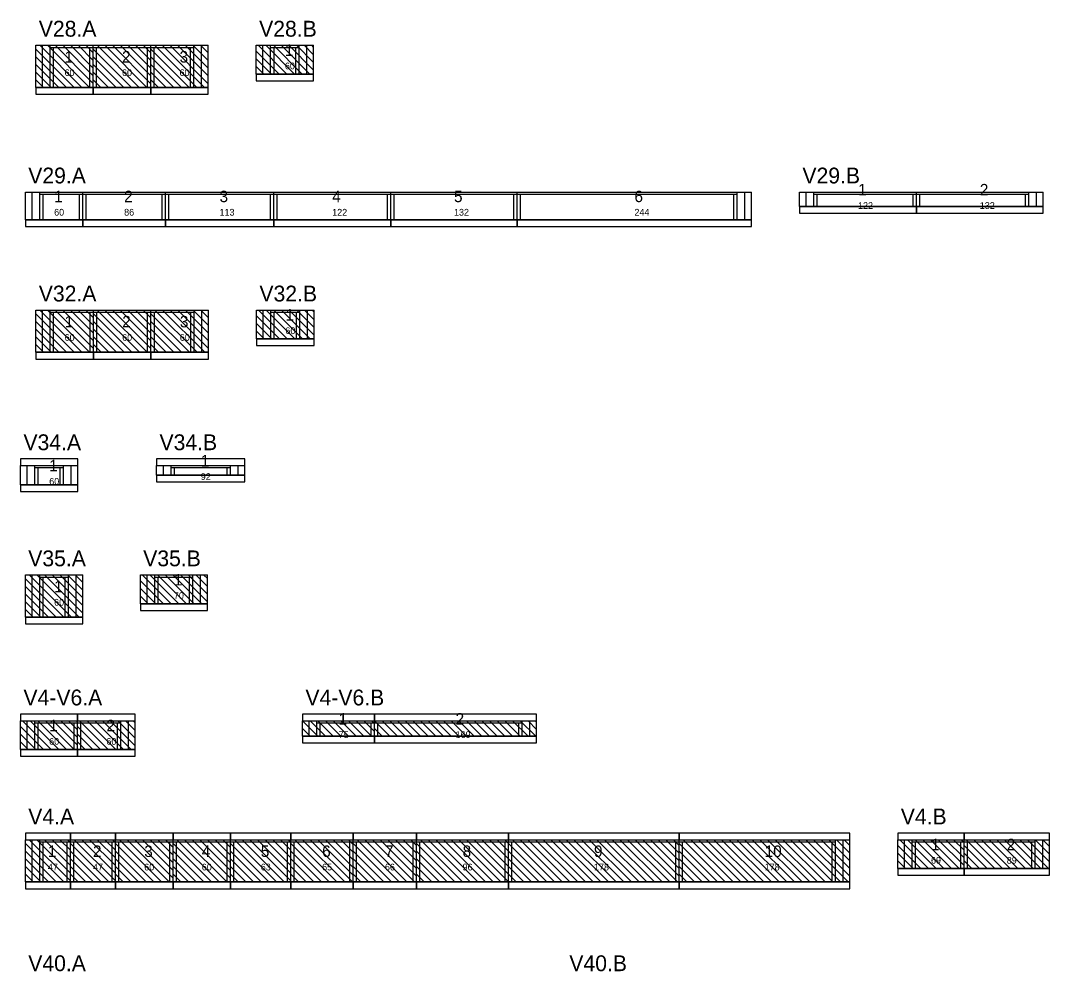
# Model space of a CAD drawing. Header units: metres. Extents: x -10 to 74425, y -2037 to 26.
# Drawn here: x 58879 to 59952, y -977 to 14 of the extents above; entities that cross this region are included whole.
import ezdxf

# ---------------------------------------------------------------- set-up
doc = ezdxf.new("R2010")
doc.units = ezdxf.units.M
doc.layers.add('VIGAS', color=7, linetype='Continuous')

msp = doc.modelspace()

# ---------------------------------------------------------------- linework, layer by layer
at = {"layer": 'VIGAS'}
for p, q in [((58894.6, -12), (58954.4, -12)), ((58894.6, -56), (58894.6, -12)), ((58934.6, -56), (58894.6, -16)), ((58942.6, -56), (58898.6, -12)), ((58901.6, -56), (58901.6, -12)), ((58950.6, -56), (58906.6, -12)), ((58909.6, -56), (58909.6, -12)), ((58909.6, -14.2), (58954.4, -14.2)), ((58913.1, -56), (58913.1, -14.2)), ((58954.4, -51.8), (58914.6, -12)), ((58954.4, -43.8), (58922.6, -12)), ((58954.4, -35.8), (58930.6, -12)), ((58954.4, -27.8), (58938.6, -12)), ((58954.4, -19.8), (58946.6, -12)), ((58950.9, -56), (58950.9, -14.2)), ((58954.4, -56), (58954.4, -12)), ((58954.4, -56), (58954.4, -12)), ((58954.4, -12), (59014.4, -12)), ((58954.4, -56), (58954.4, -12)), ((58954.4, -56), (58954.4, -12)), ((58954.4, -56), (58954.4, -12)), ((58954.4, -14.2), (59014.4, -14.2)), ((58994.4, -56), (58954.4, -16)), ((58957.9, -56), (58957.9, -14.2)), ((59002.4, -56), (58958.4, -12)), ((59010.4, -56), (58966.4, -12)), ((59014.4, -52), (58974.4, -12)), ((59014.4, -44), (58982.4, -12)), ((59014.4, -36), (58990.4, -12)), ((59014.4, -28), (58998.4, -12)), ((59014.4, -20), (59006.4, -12)), ((59010.9, -56), (59010.9, -14.2)), ((59014.4, -56), (59014.4, -12)), ((59014.4, -56), (59014.4, -12)), ((59014.4, -12), (59074.4, -12)), ((59014.4, -56), (59014.4, -12)), ((59014.4, -56), (59014.4, -12)), ((59014.4, -56), (59014.4, -12)), ((59014.4, -12), (59014.4, -12)), ((59014.4, -14.2), (59059.4, -14.2)), ((59054.4, -56), (59014.4, -16)), ((59017.9, -56), (59017.9, -14.2)), ((59062.4, -56), (59018.4, -12)), ((59070.4, -56), (59026.4, -12)), ((59074.4, -52), (59034.4, -12)), ((59074.4, -44), (59042.4, -12)), ((59074.4, -36), (59050.4, -12)), ((59055.9, -56), (59055.9, -14.2)), ((59074.4, -28), (59058.4, -12)), ((59059.4, -56), (59059.4, -12)), ((59074.4, -20), (59066.4, -12)), ((59067.4, -56), (59067.4, -12)), ((59074.4, -56), (59074.4, -12)), ((59074.4, -12), (59074.4, -12)), ((59124.4, -12), (59184.2, -12)), ((59124.4, -42), (59124.4, -12)), ((59148.4, -42), (59124.4, -18)), ((59156.4, -42), (59126.4, -12)), ((59131.4, -42), (59131.4, -12)), ((59164.4, -42), (59134.4, -12)), ((59139.4, -42), (59139.4, -12)), ((59139.4, -14.2), (59169.2, -14.2)), ((59172.4, -42), (59142.4, -12)), ((59142.9, -42), (59142.9, -14.2)), ((59180.4, -42), (59150.4, -12)), ((59184.2, -37.8), (59158.4, -12)), ((59165.7, -42), (59165.7, -14.2)), ((59184.2, -29.8), (59166.4, -12)), ((59169.2, -42), (59169.2, -12)), ((59184.2, -21.8), (59174.4, -12)), ((59177.2, -42), (59177.2, -12)), ((59184.2, -13.8), (59182.4, -12)), ((59184.2, -42), (59184.2, -12)), ((58926.6, -56), (58894.6, -24)), ((58918.6, -56), (58894.6, -32)), ((58986.4, -56), (58954.4, -24)), ((58978.4, -56), (58954.4, -32)), ((59046.4, -56), (59014.4, -24)), ((59038.4, -56), (59014.4, -32)), ((59140.4, -42), (59124.4, -26)), ((58910.6, -56), (58894.6, -40)), ((58970.4, -56), (58954.4, -40)), ((59030.4, -56), (59014.4, -40)), ((59132.4, -42), (59124.4, -34)), ((59124.4, -42), (59184.2, -42)), ((59124.4, -42), (59124.4, -42)), ((59139.4, -42), (59142.9, -42)), ((59165.7, -42), (59169.2, -42)), ((58902.6, -56), (58894.6, -48)), ((58962.4, -56), (58954.4, -48)), ((59022.4, -56), (59014.4, -48)), ((58894.6, -56), (58954.4, -56)), ((58894.6, -56), (58894.6, -56)), ((58909.6, -56), (58913.1, -56)), ((58950.9, -56), (58954.4, -56)), ((58954.4, -56), (59014.4, -56)), ((58954.4, -56), (58957.9, -56)), ((58954.4, -56), (58954.4, -56)), ((59010.9, -56), (59014.4, -56)), ((59014.4, -56), (59074.4, -56)), ((59014.4, -56), (59017.9, -56)), ((59014.4, -56), (59014.4, -56)), ((59055.9, -56), (59059.4, -56)), ((58883.6, -165), (58943.6, -165)), ((58883.6, -194), (58883.6, -165)), ((58890.6, -194), (58890.6, -165)), ((58898.6, -194), (58898.6, -165)), ((58898.6, -167.2), (58943.6, -167.2)), ((58902.1, -194), (58902.1, -167.2)), ((58940.1, -194), (58940.1, -167.2)), ((58943.6, -194), (58943.6, -165)), ((58943.6, -194), (58943.6, -165)), ((58943.6, -165), (59029.6, -165)), ((58943.6, -194), (58943.6, -165)), ((58943.6, -194), (58943.6, -165)), ((58943.6, -194), (58943.6, -165)), ((58943.6, -167.2), (59029.6, -167.2)), ((58947.1, -194), (58947.1, -167.2)), ((59026.1, -194), (59026.1, -167.2)), ((59029.6, -194), (59029.6, -165)), ((59029.6, -194), (59029.6, -165)), ((59029.6, -165), (59142.6, -165)), ((59029.6, -194), (59029.6, -165)), ((59029.6, -194), (59029.6, -165)), ((59029.6, -194), (59029.6, -165)), ((59029.6, -167.2), (59142.6, -167.2)), ((59033.1, -194), (59033.1, -167.2)), ((59139.1, -194), (59139.1, -167.2)), ((59142.6, -194), (59142.6, -165)), ((59142.6, -194), (59142.6, -165)), ((59142.6, -165), (59264.6, -165)), ((59142.6, -194), (59142.6, -165)), ((59142.6, -194), (59142.6, -165)), ((59142.6, -194), (59142.6, -165)), ((59142.6, -167.2), (59264.6, -167.2)), ((59146.1, -194), (59146.1, -167.2)), ((59261.1, -194), (59261.1, -167.2)), ((59264.6, -194), (59264.6, -165)), ((59264.6, -194), (59264.6, -165)), ((59264.6, -165), (59396.6, -165)), ((59264.6, -194), (59264.6, -165)), ((59264.6, -194), (59264.6, -165)), ((59264.6, -194), (59264.6, -165)), ((59264.6, -167.2), (59396.6, -167.2)), ((59268.1, -194), (59268.1, -167.2)), ((59393.1, -194), (59393.1, -167.2)), ((59396.6, -194), (59396.6, -165)), ((59396.6, -194), (59396.6, -165)), ((59396.6, -165), (59641, -165)), ((59396.6, -194), (59396.6, -165)), ((59396.6, -194), (59396.6, -165)), ((59396.6, -194), (59396.6, -165)), ((59396.6, -167.2), (59626, -167.2)), ((59400.1, -194), (59400.1, -167.2)), ((59622.5, -194), (59622.5, -167.2)), ((59626, -194), (59626, -165)), ((59634, -194), (59634, -165)), ((59641, -194), (59641, -165)), ((59691, -165), (59813, -165)), ((59691, -180), (59691, -165)), ((59698, -180), (59698, -165)), ((59706, -180), (59706, -165)), ((59706, -167.2), (59813, -167.2)), ((59709.5, -180), (59709.5, -167.2)), ((59809.5, -180), (59809.5, -167.2)), ((59813, -180), (59813, -165)), ((59813, -180), (59813, -165)), ((59813, -165), (59945, -165)), ((59813, -180), (59813, -165)), ((59813, -180), (59813, -165)), ((59813, -180), (59813, -165)), ((59813, -167.2), (59930, -167.2)), ((59816.5, -180), (59816.5, -167.2)), ((59926.5, -180), (59926.5, -167.2)), ((59930, -180), (59930, -165)), ((59938, -180), (59938, -165)), ((59945, -180), (59945, -165)), ((59691, -180), (59813, -180)), ((59706, -180), (59709.5, -180)), ((59809.5, -180), (59813, -180)), ((59813, -180), (59945, -180)), ((59813, -180), (59816.5, -180)), ((59926.5, -180), (59930, -180)), ((58883.6, -194), (58943.6, -194)), ((58898.6, -194), (58902.1, -194)), ((58940.1, -194), (58943.6, -194)), ((58943.6, -194), (59029.6, -194)), ((58943.6, -194), (58947.1, -194)), ((59026.1, -194), (59029.6, -194)), ((59029.6, -194), (59142.6, -194)), ((59029.6, -194), (59033.1, -194)), ((59139.1, -194), (59142.6, -194)), ((59142.6, -194), (59264.6, -194)), ((59142.6, -194), (59146.1, -194)), ((59261.1, -194), (59264.6, -194)), ((59264.6, -194), (59396.6, -194)), ((59264.6, -194), (59268.1, -194)), ((59393.1, -194), (59396.6, -194)), ((59396.6, -194), (59641, -194)), ((59396.6, -194), (59400.1, -194)), ((59622.5, -194), (59626, -194)), ((58894.6, -288), (58954.6, -288)), ((58894.6, -332), (58894.6, -288)), ((58942.6, -332), (58898.6, -288)), ((58901.6, -332), (58901.6, -288)), ((58950.6, -332), (58906.6, -288)), ((58909.6, -332), (58909.6, -288)), ((58954.6, -328), (58914.6, -288)), ((58954.6, -320), (58922.6, -288)), ((58954.6, -312), (58930.6, -288)), ((58954.6, -304), (58938.6, -288)), ((58954.6, -296), (58946.6, -288)), ((58954.6, -332), (58954.6, -288)), ((58954.6, -332), (58954.6, -288)), ((58954.6, -288), (59014.6, -288)), ((58954.6, -332), (58954.6, -288)), ((58954.6, -332), (58954.6, -288)), ((58954.6, -332), (58954.6, -288)), ((58954.6, -288), (58954.6, -288)), ((59002.6, -332), (58958.6, -288)), ((59010.6, -332), (58966.6, -288)), ((59014.6, -328), (58974.6, -288)), ((59014.6, -320), (58982.6, -288)), ((59014.6, -312), (58990.6, -288)), ((59014.6, -304), (58998.6, -288)), ((59014.6, -296), (59006.6, -288)), ((59014.6, -332), (59014.6, -288)), ((59014.6, -332), (59014.6, -288)), ((59014.6, -288), (59074.7, -288)), ((59014.6, -332), (59014.6, -288)), ((59014.6, -332), (59014.6, -288)), ((59014.6, -332), (59014.6, -288)), ((59014.6, -288), (59014.6, -288)), ((59062.6, -332), (59018.6, -288)), ((59070.6, -332), (59026.6, -288)), ((59074.7, -328.1), (59034.6, -288)), ((59074.7, -320.1), (59042.6, -288)), ((59074.7, -312.1), (59050.6, -288)), ((59074.7, -304.1), (59058.6, -288)), ((59059.7, -332), (59059.7, -288)), ((59074.7, -296.1), (59066.6, -288)), ((59067.7, -332), (59067.7, -288)), ((59074.7, -288.1), (59074.6, -288)), ((59074.7, -332), (59074.7, -288)), ((59124.7, -288), (59184.8, -288)), ((59124.7, -318), (59124.7, -288)), ((59156.7, -318), (59126.7, -288)), ((59131.7, -318), (59131.7, -288)), ((59164.7, -318), (59134.7, -288)), ((59139.7, -318), (59139.7, -288)), ((59172.7, -318), (59142.7, -288)), ((59180.7, -318), (59150.7, -288)), ((59184.8, -314.1), (59158.7, -288)), ((59184.8, -306.1), (59166.7, -288)), ((59169.8, -318), (59169.8, -288)), ((59184.8, -298.1), (59174.7, -288)), ((59177.8, -318), (59177.8, -288)), ((59184.8, -290.1), (59182.7, -288)), ((59184.8, -318), (59184.8, -288)), ((58934.6, -332), (58894.6, -292)), ((58926.6, -332), (58894.6, -300)), ((58909.6, -290.2), (58954.6, -290.2)), ((58913.1, -332), (58913.1, -290.2)), ((58951.1, -332), (58951.1, -290.2)), ((58954.6, -290.2), (59014.6, -290.2)), ((58994.6, -332), (58954.6, -292)), ((58986.6, -332), (58954.6, -300)), ((58958.1, -332), (58958.1, -290.2)), ((59011.1, -332), (59011.1, -290.2)), ((59014.6, -290.2), (59059.7, -290.2)), ((59054.6, -332), (59014.6, -292)), ((59046.6, -332), (59014.6, -300)), ((59018.1, -332), (59018.1, -290.2)), ((59056.2, -332), (59056.2, -290.2)), ((59148.7, -318), (59124.7, -294)), ((59139.7, -290.2), (59169.8, -290.2)), ((59143.2, -318), (59143.2, -290.2)), ((59166.3, -318), (59166.3, -290.2)), ((58918.6, -332), (58894.6, -308)), ((58978.6, -332), (58954.6, -308)), ((59038.6, -332), (59014.6, -308)), ((59140.7, -318), (59124.7, -302)), ((59132.7, -318), (59124.7, -310)), ((58910.6, -332), (58894.6, -316)), ((58970.6, -332), (58954.6, -316)), ((59030.6, -332), (59014.6, -316)), ((59124.7, -318), (59184.8, -318)), ((59124.7, -318), (59124.7, -318)), ((59139.7, -318), (59143.2, -318)), ((59166.3, -318), (59169.8, -318)), ((58902.6, -332), (58894.6, -324)), ((58894.6, -332), (58954.6, -332)), ((58894.6, -332), (58894.6, -332)), ((58909.6, -332), (58913.1, -332)), ((58951.1, -332), (58954.6, -332)), ((58962.6, -332), (58954.6, -324)), ((58954.6, -332), (59014.6, -332)), ((58954.6, -332), (58958.1, -332)), ((58954.6, -332), (58954.6, -332)), ((59011.1, -332), (59014.6, -332)), ((59022.6, -332), (59014.6, -324)), ((59014.6, -332), (59074.7, -332)), ((59014.6, -332), (59018.1, -332)), ((59014.6, -332), (59014.6, -332)), ((59056.2, -332), (59059.7, -332)), ((58878.6, -450), (58938.4, -450)), ((58878.6, -470), (58878.6, -450)), ((58885.6, -470), (58885.6, -450)), ((58893.6, -470), (58893.6, -450)), ((58923.4, -470), (58923.4, -450)), ((58931.4, -470), (58931.4, -450)), ((58938.4, -470), (58938.4, -450)), ((59020.5, -450), (59112.4, -450)), ((59020.5, -460), (59020.5, -450)), ((59027.5, -460), (59027.5, -450)), ((59035.5, -460), (59035.5, -450)), ((59097.4, -460), (59097.4, -450)), ((59105.4, -460), (59105.4, -450)), ((59112.4, -460), (59112.4, -450)), ((58893.6, -452.2), (58923.4, -452.2)), ((58897.1, -470), (58897.1, -452.2)), ((58919.9, -470), (58919.9, -452.2)), ((59020.5, -460), (59112.4, -460)), ((59035.5, -452.2), (59097.4, -452.2)), ((59035.5, -460), (59039, -460)), ((59039, -460), (59039, -452.2)), ((59093.9, -460), (59093.9, -452.2)), ((59093.9, -460), (59097.4, -460)), ((58878.6, -470), (58938.4, -470)), ((58893.6, -470), (58897.1, -470)), ((58919.9, -470), (58923.4, -470)), ((58883.6, -564), (58943.5, -564)), ((58883.6, -608), (58883.6, -564)), ((58923.6, -608), (58883.6, -568)), ((58931.6, -608), (58887.6, -564)), ((58890.6, -608), (58890.6, -564)), ((58939.6, -608), (58895.6, -564)), ((58898.6, -608), (58898.6, -564)), ((58898.6, -566.2), (58928.5, -566.2)), ((58902.1, -608), (58902.1, -566.2)), ((58943.5, -603.9), (58903.6, -564)), ((58943.5, -595.9), (58911.6, -564)), ((58943.5, -587.9), (58919.6, -564)), ((58925, -608), (58925, -566.2)), ((58943.5, -579.9), (58927.6, -564)), ((58928.5, -608), (58928.5, -564)), ((58943.5, -571.9), (58935.6, -564)), ((58936.5, -608), (58936.5, -564)), ((58943.5, -608), (58943.5, -564)), ((59003.5, -564), (59073.4, -564)), ((59003.5, -594), (59003.5, -564)), ((59035.5, -594), (59005.5, -564)), ((59010.5, -594), (59010.5, -564)), ((59043.5, -594), (59013.5, -564)), ((59018.5, -594), (59018.5, -564)), ((59018.5, -566.2), (59058.4, -566.2)), ((59051.5, -594), (59021.5, -564)), ((59022, -594), (59022, -566.2)), ((59059.5, -594), (59029.5, -564)), ((59067.5, -594), (59037.5, -564)), ((59073.4, -591.9), (59045.5, -564)), ((59073.4, -583.9), (59053.5, -564)), ((59054.9, -594), (59054.9, -566.2)), ((59058.4, -594), (59058.4, -564)), ((59073.4, -575.9), (59061.5, -564)), ((59066.4, -594), (59066.4, -564)), ((59073.4, -567.9), (59069.5, -564)), ((59073.4, -594), (59073.4, -564)), ((58915.6, -608), (58883.6, -576)), ((59027.5, -594), (59003.5, -570)), ((59019.5, -594), (59003.5, -578)), ((58907.6, -608), (58883.6, -584)), ((59011.5, -594), (59003.5, -586)), ((58899.6, -608), (58883.6, -592)), ((58891.6, -608), (58883.6, -600)), ((59003.5, -594), (59073.4, -594)), ((59003.5, -594), (59003.5, -594)), ((59018.5, -594), (59022, -594)), ((59054.9, -594), (59058.4, -594)), ((58883.6, -608), (58943.5, -608)), ((58883.6, -608), (58883.6, -608)), ((58898.6, -608), (58902.1, -608)), ((58925, -608), (58928.5, -608)), ((58878.6, -716), (58938.1, -716)), ((58878.6, -746), (58878.6, -716)), ((58910.6, -746), (58880.6, -716)), ((58885.6, -746), (58885.6, -716)), ((58918.6, -746), (58888.6, -716)), ((58893.6, -746), (58893.6, -716)), ((58893.6, -718.2), (58938.1, -718.2)), ((58926.6, -746), (58896.6, -716)), ((58897.1, -746), (58897.1, -718.2)), ((58934.6, -746), (58904.6, -716)), ((58938.1, -741.5), (58912.6, -716)), ((58938.1, -733.5), (58920.6, -716)), ((58938.1, -725.5), (58928.6, -716)), ((58934.6, -746), (58934.6, -718.2)), ((58938.1, -717.5), (58936.6, -716)), ((58938.1, -746), (58938.1, -716)), ((58938.1, -746), (58938.1, -716)), ((58938.1, -716), (58998.1, -716)), ((58938.1, -746), (58938.1, -716)), ((58938.1, -746), (58938.1, -716)), ((58938.1, -746), (58938.1, -716)), ((58938.1, -718.2), (58983.1, -718.2)), ((58970.1, -746), (58940.1, -716)), ((58941.6, -746), (58941.6, -718.2)), ((58978.1, -746), (58948.1, -716)), ((58986.1, -746), (58956.1, -716)), ((58994.1, -746), (58964.1, -716)), ((58998.1, -742), (58972.1, -716)), ((58979.6, -746), (58979.6, -718.2)), ((58998.1, -734), (58980.1, -716)), ((58983.1, -746), (58983.1, -716)), ((58998.1, -726), (58988.1, -716)), ((58991.1, -746), (58991.1, -716)), ((58998.1, -718), (58996.1, -716)), ((58998.1, -746), (58998.1, -716)), ((59172.7, -716), (59247.8, -716)), ((59172.7, -732), (59172.7, -716)), ((59188.7, -732), (59172.7, -716)), ((59179.7, -732), (59179.7, -716)), ((59196.7, -732), (59180.7, -716)), ((59187.7, -732), (59187.7, -716)), ((59187.7, -718.2), (59247.8, -718.2)), ((59204.7, -732), (59188.7, -716)), ((59191.2, -732), (59191.2, -718.2)), ((59212.7, -732), (59196.7, -716)), ((59220.7, -732), (59204.7, -716)), ((59228.7, -732), (59212.7, -716)), ((59236.7, -732), (59220.7, -716)), ((59244.7, -732), (59228.7, -716)), ((59247.8, -727.1), (59236.7, -716)), ((59244.3, -732), (59244.3, -718.2)), ((59247.8, -719.1), (59244.7, -716)), ((59247.8, -732), (59247.8, -716)), ((59247.8, -732), (59247.8, -716)), ((59247.8, -716), (59416.8, -716)), ((59247.8, -732), (59247.8, -716)), ((59247.8, -732), (59247.8, -716)), ((59247.8, -732), (59247.8, -716)), ((59263.8, -732), (59247.8, -716)), ((59247.8, -718.2), (59401.8, -718.2)), ((59251.3, -732), (59251.3, -718.2)), ((59271.8, -732), (59255.8, -716)), ((59279.8, -732), (59263.8, -716)), ((59287.8, -732), (59271.8, -716)), ((59295.8, -732), (59279.8, -716)), ((59303.8, -732), (59287.8, -716)), ((59311.8, -732), (59295.8, -716)), ((59319.8, -732), (59303.8, -716)), ((59327.8, -732), (59311.8, -716)), ((59335.8, -732), (59319.8, -716)), ((59343.8, -732), (59327.8, -716)), ((59351.8, -732), (59335.8, -716)), ((59359.8, -732), (59343.8, -716)), ((59367.8, -732), (59351.8, -716)), ((59375.8, -732), (59359.8, -716)), ((59383.8, -732), (59367.8, -716)), ((59391.8, -732), (59375.8, -716)), ((59399.8, -732), (59383.8, -716)), ((59407.8, -732), (59391.8, -716)), ((59398.3, -732), (59398.3, -718.2)), ((59415.8, -732), (59399.8, -716)), ((59401.8, -732), (59401.8, -716)), ((59416.8, -725), (59407.8, -716)), ((59409.8, -732), (59409.8, -716)), ((59416.8, -717), (59415.8, -716)), ((59416.8, -732), (59416.8, -716)), ((58902.6, -746), (58878.6, -722)), ((58962.1, -746), (58938.1, -722)), ((59180.7, -732), (59172.7, -724)), ((59255.8, -732), (59247.8, -724)), ((58894.6, -746), (58878.6, -730)), ((58886.6, -746), (58878.6, -738)), ((58954.1, -746), (58938.1, -730)), ((58946.1, -746), (58938.1, -738)), ((59172.7, -732), (59247.8, -732)), ((59172.7, -732), (59172.7, -732)), ((59187.7, -732), (59191.2, -732)), ((59244.3, -732), (59247.8, -732)), ((59247.8, -732), (59416.8, -732)), ((59247.8, -732), (59251.3, -732)), ((59247.8, -732), (59247.8, -732)), ((59398.3, -732), (59401.8, -732)), ((58878.6, -746), (58938.1, -746)), ((58878.6, -746), (58878.6, -746)), ((58893.6, -746), (58897.1, -746)), ((58934.6, -746), (58938.1, -746)), ((58938.1, -746), (58998.1, -746)), ((58938.1, -746), (58941.6, -746)), ((58938.1, -746), (58938.1, -746)), ((58979.6, -746), (58983.1, -746)), ((58883.6, -840), (58930.6, -840)), ((58883.6, -884), (58883.6, -840)), ((58923.6, -884), (58883.6, -844)), ((58930.6, -883), (58887.6, -840)), ((58890.6, -884), (58890.6, -840)), ((58930.6, -875), (58895.6, -840)), ((58898.6, -884), (58898.6, -840)), ((58898.6, -842.2), (58930.6, -842.2)), ((58902.1, -884), (58902.1, -842.2)), ((58930.6, -867), (58903.6, -840)), ((58930.6, -859), (58911.6, -840)), ((58930.6, -851), (58919.6, -840)), ((58927.1, -884), (58927.1, -842.2)), ((58930.6, -843), (58927.6, -840)), ((58930.6, -884), (58930.6, -840)), ((58930.6, -884), (58930.6, -840)), ((58930.6, -840), (58977.6, -840)), ((58930.6, -884), (58930.6, -840)), ((58930.6, -884), (58930.6, -840)), ((58930.6, -884), (58930.6, -840)), ((58930.6, -842.2), (58977.6, -842.2)), ((58970.6, -884), (58930.6, -844)), ((58934.1, -884), (58934.1, -842.2)), ((58977.6, -883), (58934.6, -840)), ((58977.6, -875), (58942.6, -840)), ((58977.6, -867), (58950.6, -840)), ((58977.6, -859), (58958.6, -840)), ((58977.6, -851), (58966.6, -840)), ((58974.1, -884), (58974.1, -842.2)), ((58977.6, -843), (58974.6, -840)), ((58977.6, -884), (58977.6, -840)), ((58977.6, -884), (58977.6, -840)), ((58977.6, -840), (59037.6, -840)), ((58977.6, -884), (58977.6, -840)), ((58977.6, -884), (58977.6, -840)), ((58977.6, -884), (58977.6, -840)), ((58977.6, -842.2), (59037.6, -842.2)), ((59017.6, -884), (58977.6, -844)), ((58981.1, -884), (58981.1, -842.2)), ((59025.6, -884), (58981.6, -840)), ((59033.6, -884), (58989.6, -840)), ((59037.6, -880), (58997.6, -840)), ((59037.6, -872), (59005.6, -840)), ((59037.6, -864), (59013.6, -840)), ((59037.6, -856), (59021.6, -840)), ((59037.6, -848), (59029.6, -840)), ((59034.1, -884), (59034.1, -842.2)), ((59037.6, -884), (59037.6, -840)), ((59037.6, -884), (59037.6, -840)), ((59037.6, -840), (59097.6, -840)), ((59037.6, -884), (59037.6, -840)), ((59037.6, -884), (59037.6, -840)), ((59037.6, -884), (59037.6, -840)), ((59037.6, -840), (59037.6, -840)), ((59037.6, -842.2), (59097.6, -842.2)), ((59077.6, -884), (59037.6, -844)), ((59041.1, -884), (59041.1, -842.2)), ((59085.6, -884), (59041.6, -840)), ((59093.6, -884), (59049.6, -840)), ((59097.6, -880), (59057.6, -840)), ((59097.6, -872), (59065.6, -840)), ((59097.6, -864), (59073.6, -840)), ((59097.6, -856), (59081.6, -840)), ((59097.6, -848), (59089.6, -840)), ((59094.1, -884), (59094.1, -842.2)), ((59097.6, -884), (59097.6, -840)), ((59097.6, -884), (59097.6, -840)), ((59097.6, -840), (59160.6, -840)), ((59097.6, -884), (59097.6, -840)), ((59097.6, -884), (59097.6, -840)), ((59097.6, -884), (59097.6, -840)), ((59097.6, -840), (59097.6, -840)), ((59097.6, -842.2), (59160.6, -842.2)), ((59137.6, -884), (59097.6, -844)), ((59101.1, -884), (59101.1, -842.2)), ((59145.6, -884), (59101.6, -840)), ((59153.6, -884), (59109.6, -840)), ((59160.6, -883), (59117.6, -840)), ((59160.6, -875), (59125.6, -840)), ((59160.6, -867), (59133.6, -840)), ((59160.6, -859), (59141.6, -840)), ((59160.6, -851), (59149.6, -840)), ((59157.1, -884), (59157.1, -842.2)), ((59160.6, -843), (59157.6, -840)), ((59160.6, -884), (59160.6, -840)), ((59160.6, -884), (59160.6, -840)), ((59160.6, -840), (59225.6, -840)), ((59160.6, -884), (59160.6, -840)), ((59160.6, -884), (59160.6, -840)), ((59160.6, -884), (59160.6, -840)), ((59160.6, -842.2), (59225.6, -842.2)), ((59200.6, -884), (59160.6, -844)), ((59164.1, -884), (59164.1, -842.2)), ((59208.6, -884), (59164.6, -840)), ((59216.6, -884), (59172.6, -840)), ((59224.6, -884), (59180.6, -840)), ((59225.6, -877), (59188.6, -840)), ((59225.6, -869), (59196.6, -840)), ((59225.6, -861), (59204.6, -840)), ((59225.6, -853), (59212.6, -840)), ((59225.6, -845), (59220.6, -840)), ((59222.1, -884), (59222.1, -842.2)), ((59225.6, -884), (59225.6, -840)), ((59225.6, -884), (59225.6, -840)), ((59225.6, -840), (59291.6, -840)), ((59225.6, -884), (59225.6, -840)), ((59225.6, -884), (59225.6, -840)), ((59225.6, -884), (59225.6, -840)), ((59225.6, -842.2), (59291.6, -842.2)), ((59265.6, -884), (59225.6, -844)), ((59229.1, -884), (59229.1, -842.2)), ((59273.6, -884), (59229.6, -840)), ((59281.6, -884), (59237.6, -840)), ((59289.6, -884), (59245.6, -840)), ((59291.6, -878), (59253.6, -840)), ((59291.6, -870), (59261.6, -840)), ((59291.6, -862), (59269.6, -840)), ((59291.6, -854), (59277.6, -840)), ((59291.6, -846), (59285.6, -840)), ((59288.1, -884), (59288.1, -842.2)), ((59291.6, -884), (59291.6, -840)), ((59291.6, -884), (59291.6, -840)), ((59291.6, -840), (59387.6, -840)), ((59291.6, -884), (59291.6, -840)), ((59291.6, -884), (59291.6, -840)), ((59291.6, -884), (59291.6, -840)), ((59291.6, -842.2), (59387.6, -842.2)), ((59331.6, -884), (59291.6, -844)), ((59295.1, -884), (59295.1, -842.2)), ((59339.6, -884), (59295.6, -840)), ((59347.6, -884), (59303.6, -840)), ((59355.6, -884), (59311.6, -840)), ((59363.6, -884), (59319.6, -840)), ((59371.6, -884), (59327.6, -840)), ((59379.6, -884), (59335.6, -840)), ((59387.6, -884), (59343.6, -840)), ((59387.6, -876), (59351.6, -840)), ((59387.6, -868), (59359.6, -840)), ((59387.6, -860), (59367.6, -840)), ((59387.6, -852), (59375.6, -840)), ((59387.6, -844), (59383.6, -840)), ((59384.1, -884), (59384.1, -842.2)), ((59387.6, -884), (59387.6, -840)), ((59387.6, -884), (59387.6, -840)), ((59387.6, -840), (59565.6, -840)), ((59387.6, -884), (59387.6, -840)), ((59387.6, -884), (59387.6, -840)), ((59387.6, -884), (59387.6, -840)), ((59387.6, -842.2), (59565.6, -842.2)), ((59427.6, -884), (59387.6, -844)), ((59391.1, -884), (59391.1, -842.2)), ((59435.6, -884), (59391.6, -840)), ((59443.6, -884), (59399.6, -840)), ((59451.6, -884), (59407.6, -840)), ((59459.6, -884), (59415.6, -840)), ((59467.6, -884), (59423.6, -840)), ((59475.6, -884), (59431.6, -840)), ((59483.6, -884), (59439.6, -840)), ((59491.6, -884), (59447.6, -840)), ((59499.6, -884), (59455.6, -840)), ((59507.6, -884), (59463.6, -840)), ((59515.6, -884), (59471.6, -840)), ((59523.6, -884), (59479.6, -840)), ((59531.6, -884), (59487.6, -840)), ((59539.6, -884), (59495.6, -840)), ((59547.6, -884), (59503.6, -840)), ((59555.6, -884), (59511.6, -840)), ((59563.6, -884), (59519.6, -840)), ((59565.6, -878), (59527.6, -840)), ((59565.6, -870), (59535.6, -840)), ((59565.6, -862), (59543.6, -840)), ((59565.6, -854), (59551.6, -840)), ((59565.6, -846), (59559.6, -840)), ((59562.1, -884), (59562.1, -842.2)), ((59565.6, -884), (59565.6, -840)), ((59565.6, -884), (59565.6, -840)), ((59565.6, -840), (59743.6, -840)), ((59565.6, -884), (59565.6, -840)), ((59565.6, -884), (59565.6, -840)), ((59565.6, -884), (59565.6, -840)), ((59565.6, -842.2), (59728.6, -842.2)), ((59605.6, -884), (59565.6, -844)), ((59569.1, -884), (59569.1, -842.2)), ((59613.6, -884), (59569.6, -840)), ((59621.6, -884), (59577.6, -840)), ((59629.6, -884), (59585.6, -840)), ((59637.6, -884), (59593.6, -840)), ((59645.6, -884), (59601.6, -840)), ((59653.6, -884), (59609.6, -840)), ((59661.6, -884), (59617.6, -840)), ((59669.6, -884), (59625.6, -840)), ((59677.6, -884), (59633.6, -840)), ((59685.6, -884), (59641.6, -840)), ((59693.6, -884), (59649.6, -840)), ((59701.6, -884), (59657.6, -840)), ((59709.6, -884), (59665.6, -840)), ((59717.6, -884), (59673.6, -840)), ((59725.6, -884), (59681.6, -840)), ((59733.6, -884), (59689.6, -840)), ((59741.6, -884), (59697.6, -840)), ((59743.6, -878), (59705.6, -840)), ((59743.6, -870), (59713.6, -840)), ((59743.6, -862), (59721.6, -840)), ((59725.1, -884), (59725.1, -842.2)), ((59728.6, -884), (59728.6, -840)), ((59743.6, -854), (59729.6, -840)), ((59736.6, -884), (59736.6, -840)), ((59743.6, -846), (59737.6, -840)), ((59743.6, -884), (59743.6, -840)), ((59793.6, -840), (59862.6, -840)), ((59793.6, -870), (59793.6, -840)), ((59817.6, -870), (59793.6, -846)), ((59825.6, -870), (59795.6, -840)), ((59800.6, -870), (59800.6, -840)), ((59833.6, -870), (59803.6, -840)), ((59808.6, -870), (59808.6, -840)), ((59808.6, -842.2), (59862.6, -842.2)), ((59841.6, -870), (59811.6, -840)), ((59812.1, -870), (59812.1, -842.2)), ((59849.6, -870), (59819.6, -840)), ((59857.6, -870), (59827.6, -840)), ((59862.6, -867), (59835.6, -840)), ((59862.6, -859), (59843.6, -840)), ((59862.6, -851), (59851.6, -840)), ((59859.1, -870), (59859.1, -842.2)), ((59862.6, -843), (59859.6, -840)), ((59862.6, -870), (59862.6, -840)), ((59862.6, -870), (59862.6, -840)), ((59862.6, -840), (59951.6, -840)), ((59862.6, -870), (59862.6, -840)), ((59862.6, -870), (59862.6, -840)), ((59862.6, -870), (59862.6, -840)), ((59862.6, -842.2), (59936.6, -842.2)), ((59886.6, -870), (59862.6, -846)), ((59894.6, -870), (59864.6, -840)), ((59866.1, -870), (59866.1, -842.2)), ((59902.6, -870), (59872.6, -840)), ((59910.6, -870), (59880.6, -840)), ((59918.6, -870), (59888.6, -840)), ((59926.6, -870), (59896.6, -840)), ((59934.6, -870), (59904.6, -840)), ((59942.6, -870), (59912.6, -840)), ((59950.6, -870), (59920.6, -840)), ((59951.6, -863), (59928.6, -840)), ((59933.1, -870), (59933.1, -842.2)), ((59936.6, -870), (59936.6, -840)), ((59951.6, -855), (59936.6, -840)), ((59944.6, -870), (59944.6, -840)), ((59951.6, -847), (59944.6, -840)), ((59951.6, -870), (59951.6, -840)), ((58915.6, -884), (58883.6, -852)), ((58962.6, -884), (58930.6, -852)), ((59009.6, -884), (58977.6, -852)), ((59069.6, -884), (59037.6, -852)), ((59129.6, -884), (59097.6, -852)), ((59192.6, -884), (59160.6, -852)), ((59257.6, -884), (59225.6, -852)), ((59323.6, -884), (59291.6, -852)), ((59419.6, -884), (59387.6, -852)), ((59597.6, -884), (59565.6, -852)), ((59809.6, -870), (59793.6, -854)), ((59878.6, -870), (59862.6, -854)), ((58907.6, -884), (58883.6, -860)), ((58899.6, -884), (58883.6, -868)), ((58954.6, -884), (58930.6, -860)), ((58946.6, -884), (58930.6, -868)), ((59001.6, -884), (58977.6, -860)), ((58993.6, -884), (58977.6, -868)), ((59061.6, -884), (59037.6, -860)), ((59053.6, -884), (59037.6, -868)), ((59121.6, -884), (59097.6, -860)), ((59113.6, -884), (59097.6, -868)), ((59184.6, -884), (59160.6, -860)), ((59176.6, -884), (59160.6, -868)), ((59249.6, -884), (59225.6, -860)), ((59241.6, -884), (59225.6, -868)), ((59315.6, -884), (59291.6, -860)), ((59307.6, -884), (59291.6, -868)), ((59411.6, -884), (59387.6, -860)), ((59403.6, -884), (59387.6, -868)), ((59589.6, -884), (59565.6, -860)), ((59581.6, -884), (59565.6, -868)), ((59801.6, -870), (59793.6, -862)), ((59870.6, -870), (59862.6, -862)), ((58891.6, -884), (58883.6, -876)), ((58938.6, -884), (58930.6, -876)), ((58985.6, -884), (58977.6, -876)), ((59045.6, -884), (59037.6, -876)), ((59105.6, -884), (59097.6, -876)), ((59168.6, -884), (59160.6, -876)), ((59233.6, -884), (59225.6, -876)), ((59299.6, -884), (59291.6, -876)), ((59395.6, -884), (59387.6, -876)), ((59573.6, -884), (59565.6, -876)), ((59793.6, -870), (59862.6, -870)), ((59793.6, -870), (59793.6, -870)), ((59808.6, -870), (59812.1, -870)), ((59859.1, -870), (59862.6, -870)), ((59862.6, -870), (59951.6, -870)), ((59862.6, -870), (59866.1, -870)), ((59862.6, -870), (59862.6, -870)), ((59933.1, -870), (59936.6, -870)), ((58883.6, -884), (58930.6, -884)), ((58883.6, -884), (58883.6, -884)), ((58898.6, -884), (58902.1, -884)), ((58927.1, -884), (58930.6, -884)), ((58930.6, -884), (58977.6, -884)), ((58930.6, -884), (58934.1, -884)), ((58930.6, -884), (58930.6, -884)), ((58974.1, -884), (58977.6, -884)), ((58977.6, -884), (59037.6, -884)), ((58977.6, -884), (58981.1, -884)), ((58977.6, -884), (58977.6, -884)), ((59034.1, -884), (59037.6, -884)), ((59037.6, -884), (59097.6, -884)), ((59037.6, -884), (59041.1, -884)), ((59037.6, -884), (59037.6, -884)), ((59094.1, -884), (59097.6, -884)), ((59097.6, -884), (59160.6, -884)), ((59097.6, -884), (59101.1, -884)), ((59097.6, -884), (59097.6, -884)), ((59157.1, -884), (59160.6, -884)), ((59160.6, -884), (59225.6, -884)), ((59160.6, -884), (59164.1, -884)), ((59160.6, -884), (59160.6, -884)), ((59222.1, -884), (59225.6, -884)), ((59225.6, -884), (59291.6, -884)), ((59225.6, -884), (59229.1, -884)), ((59225.6, -884), (59225.6, -884)), ((59288.1, -884), (59291.6, -884)), ((59291.6, -884), (59387.6, -884)), ((59291.6, -884), (59295.1, -884)), ((59291.6, -884), (59291.6, -884)), ((59384.1, -884), (59387.6, -884)), ((59387.6, -884), (59565.6, -884)), ((59387.6, -884), (59391.1, -884)), ((59387.6, -884), (59387.6, -884)), ((59562.1, -884), (59565.6, -884)), ((59565.6, -884), (59743.6, -884)), ((59565.6, -884), (59569.1, -884)), ((59565.6, -884), (59565.6, -884)), ((59725.1, -884), (59728.6, -884))]:
    msp.add_line(p, q, dxfattribs=at)
for points in [[(59124.4, -49), (59184.2, -49), (59184.2, -42), (59124.4, -42)], [(58894.6, -63), (58954.4, -63), (58954.4, -56), (58894.6, -56)], [(58954.4, -63), (59014.4, -63), (59014.4, -56), (58954.4, -56)], [(59014.4, -63), (59074.4, -63), (59074.4, -56), (59014.4, -56)], [(59691, -187), (59813, -187), (59813, -180), (59691, -180)], [(59813, -187), (59945, -187), (59945, -180), (59813, -180)], [(58883.6, -201), (58943.6, -201), (58943.6, -194), (58883.6, -194)], [(58943.6, -201), (59029.6, -201), (59029.6, -194), (58943.6, -194)], [(59029.6, -201), (59142.6, -201), (59142.6, -194), (59029.6, -194)], [(59142.6, -201), (59264.6, -201), (59264.6, -194), (59142.6, -194)], [(59264.6, -201), (59396.6, -201), (59396.6, -194), (59264.6, -194)], [(59396.6, -201), (59641, -201), (59641, -194), (59396.6, -194)], [(59124.7, -325), (59184.8, -325), (59184.8, -318), (59124.7, -318)], [(58894.6, -339), (58954.6, -339), (58954.6, -332), (58894.6, -332)], [(58954.6, -339), (59014.6, -339), (59014.6, -332), (58954.6, -332)], [(59014.6, -339), (59074.7, -339), (59074.7, -332), (59014.6, -332)], [(58878.6, -450), (58938.4, -450), (58938.4, -443), (58878.6, -443)], [(59020.5, -450), (59112.4, -450), (59112.4, -443), (59020.5, -443)], [(59020.5, -467), (59112.4, -467), (59112.4, -460), (59020.5, -460)], [(58878.6, -477), (58938.4, -477), (58938.4, -470), (58878.6, -470)], [(59003.5, -601), (59073.4, -601), (59073.4, -594), (59003.5, -594)], [(58883.6, -615), (58943.5, -615), (58943.5, -608), (58883.6, -608)], [(58878.6, -716), (58938.1, -716), (58938.1, -709), (58878.6, -709)], [(58938.1, -716), (58998.1, -716), (58998.1, -709), (58938.1, -709)], [(59172.7, -716), (59247.8, -716), (59247.8, -709), (59172.7, -709)], [(59247.8, -716), (59416.8, -716), (59416.8, -709), (59247.8, -709)], [(59172.7, -739), (59247.8, -739), (59247.8, -732), (59172.7, -732)], [(59247.8, -739), (59416.8, -739), (59416.8, -732), (59247.8, -732)], [(58878.6, -753), (58938.1, -753), (58938.1, -746), (58878.6, -746)], [(58938.1, -753), (58998.1, -753), (58998.1, -746), (58938.1, -746)], [(58883.6, -840), (58930.6, -840), (58930.6, -833), (58883.6, -833)], [(58930.6, -840), (58977.6, -840), (58977.6, -833), (58930.6, -833)], [(58977.6, -840), (59037.6, -840), (59037.6, -833), (58977.6, -833)], [(59037.6, -840), (59097.6, -840), (59097.6, -833), (59037.6, -833)], [(59097.6, -840), (59160.6, -840), (59160.6, -833), (59097.6, -833)], [(59160.6, -840), (59225.6, -840), (59225.6, -833), (59160.6, -833)], [(59225.6, -840), (59291.6, -840), (59291.6, -833), (59225.6, -833)], [(59291.6, -840), (59387.6, -840), (59387.6, -833), (59291.6, -833)], [(59387.6, -840), (59565.6, -840), (59565.6, -833), (59387.6, -833)], [(59565.6, -840), (59743.6, -840), (59743.6, -833), (59565.6, -833)], [(59793.6, -840), (59862.6, -840), (59862.6, -833), (59793.6, -833)], [(59862.6, -840), (59951.6, -840), (59951.6, -833), (59862.6, -833)], [(59793.6, -877), (59862.6, -877), (59862.6, -870), (59793.6, -870)], [(59862.6, -877), (59951.6, -877), (59951.6, -870), (59862.6, -870)], [(58883.6, -891), (58930.6, -891), (58930.6, -884), (58883.6, -884)], [(58930.6, -891), (58977.6, -891), (58977.6, -884), (58930.6, -884)], [(58977.6, -891), (59037.6, -891), (59037.6, -884), (58977.6, -884)], [(59037.6, -891), (59097.6, -891), (59097.6, -884), (59037.6, -884)], [(59097.6, -891), (59160.6, -891), (59160.6, -884), (59097.6, -884)], [(59160.6, -891), (59225.6, -891), (59225.6, -884), (59160.6, -884)], [(59225.6, -891), (59291.6, -891), (59291.6, -884), (59225.6, -884)], [(59291.6, -891), (59387.6, -891), (59387.6, -884), (59291.6, -884)], [(59387.6, -891), (59565.6, -891), (59565.6, -884), (59387.6, -884)], [(59565.6, -891), (59743.6, -891), (59743.6, -884), (59565.6, -884)]]:
    msp.add_lwpolyline(points, close=True, dxfattribs=at)

# ---------------------------------------------------------------- texts
for s, height, p in [('V28.A', 16.5, (58897.6, -3)), ('V28.B', 16.5, (59127.4, -3)), ('1', 12, (58924.5, -30)), ('2', 12, (58984.4, -30)), ('3', 12, (59044.4, -30)), ('1', 12, (59154.3, -23)), ('60', 7, (59154.3, -37)), ('60', 7, (58924.5, -44)), ('60', 7, (58984.4, -44)), ('60', 7, (59044.4, -44)), ('V29.A', 16.5, (58886.6, -156)), ('V29.B', 16.5, (59694, -156)), ('1', 12, (59752, -168.5)), ('2', 12, (59879, -168.5)), ('1', 12, (58913.6, -175.5)), ('2', 12, (58986.6, -175.5)), ('3', 12, (59086.1, -175.5)), ('4', 12, (59203.6, -175.5)), ('5', 12, (59330.6, -175.5)), ('6', 12, (59518.8, -175.5)), ('60', 7, (58913.6, -189.5)), ('86', 7, (58986.6, -189.5)), ('113', 7, (59086.1, -189.5)), ('122', 7, (59203.6, -189.5)), ('132', 7, (59330.6, -189.5)), ('244', 7, (59518.8, -189.5)), ('122', 7, (59752, -182.5)), ('132', 7, (59879, -182.5)), ('V32.A', 16.5, (58897.6, -279)), ('V32.B', 16.5, (59127.7, -279)), ('1', 12, (59154.8, -299)), ('1', 12, (58924.6, -306)), ('2', 12, (58984.6, -306)), ('3', 12, (59044.7, -306)), ('60', 7, (59154.8, -313)), ('60', 7, (58924.6, -320)), ('60', 7, (58984.6, -320)), ('60', 7, (59044.7, -320)), ('V34.A', 16.5, (58881.6, -434)), ('V34.B', 16.5, (59023.5, -434)), ('1', 12, (59066.5, -451)), ('1', 12, (58908.5, -456)), ('92', 7, (59066.5, -465)), ('60', 7, (58908.5, -470)), ('V35.A', 16.5, (58886.6, -555)), ('V35.B', 16.5, (59006.5, -555)), ('1', 12, (59038.5, -575)), ('1', 12, (58913.6, -582)), ('60', 7, (58913.6, -596)), ('70', 7, (59038.5, -589)), ('V4-V6.A', 16.5, (58881.6, -700)), ('V4-V6.B', 16.5, (59175.7, -700)), ('1', 12, (59210.3, -720)), ('2', 12, (59332.3, -720)), ('1', 12, (58908.4, -727)), ('2', 12, (58968.1, -727)), ('75', 7, (59210.3, -734)), ('169', 7, (59332.3, -734)), ('60', 7, (58908.4, -741)), ('60', 7, (58968.1, -741)), ('V4.A', 16.5, (58886.6, -824)), ('V4.B', 16.5, (59796.6, -824)), ('1', 12, (58907.1, -858)), ('2', 12, (58954.1, -858)), ('3', 12, (59007.6, -858)), ('4', 12, (59067.6, -858)), ('5', 12, (59129.1, -858)), ('6', 12, (59193.1, -858)), ('7', 12, (59258.6, -858)), ('8', 12, (59339.6, -858)), ('9', 12, (59476.6, -858)), ('10', 12, (59654.6, -858)), ('1', 12, (59828.1, -851)), ('2', 12, (59907.1, -851)), ('69', 7, (59828.1, -865)), ('89', 7, (59907.1, -865)), ('47', 7, (58907.1, -872)), ('47', 7, (58954.1, -872)), ('60', 7, (59007.6, -872)), ('60', 7, (59067.6, -872)), ('63', 7, (59129.1, -872)), ('65', 7, (59193.1, -872)), ('66', 7, (59258.6, -872)), ('96', 7, (59339.6, -872)), ('178', 7, (59476.6, -872)), ('178', 7, (59654.6, -872)), ('V40.A', 16.5, (58886.6, -977)), ('V40.B', 16.5, (59450.9, -977))]:
    msp.add_text(s, height=height, dxfattribs=at).set_placement(p)

doc.saveas('drawing.dxf')
